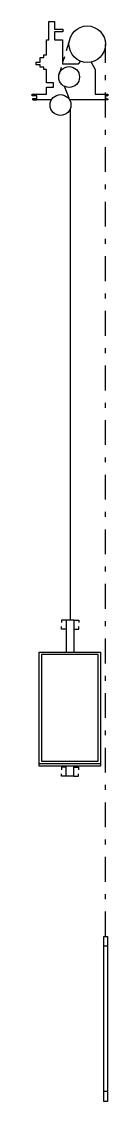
# Model space of a CAD drawing. Header units: metres. Extents: x -0.8 to 0.7, y -20.6 to 1.1.
import ezdxf

# ---------------------------------------------------------------- set-up
doc = ezdxf.new("R2010")
doc.units = ezdxf.units.M
doc.linetypes.add('DASHDOT', pattern=[1, 0.5, -0.25, 0, -0.25])
doc.linetypes.add('DASHDOT2', pattern=[0.5, 0.25, -0.125, 0, -0.125])

msp = doc.modelspace()

# ---------------------------------------------------------------- linework, layer by layer
at = {"linetype": 'DASHDOT2'}
for p, q in [((-0.016, 0.761), (-0.231, 0.054)), ((-0.129, -0.192), (-0.009, -0.493))]:
    msp.add_line(p, q, dxfattribs=at)
at = {"linetype": 'DASHDOT'}
msp.add_line((0.705, -17.319), (0.705, 0.652), dxfattribs=at)
for p, q in [((-0.762, -0.466), (-0.727, -0.466)), ((-0.727, -0.466), (-0.681, -0.466)), ((-0.009, -0.649), (-0.009, -10.947)), ((-0.086, -10.947), (-0.185, -10.947)), ((-0.185, -10.947), (-0.185, -10.998)), ((-0.185, -11.128), (-0.185, -11.077)), ((0.064, -10.947), (-0.086, -10.947)), ((-0.086, -10.947), (-0.086, -11.592)), ((0.064, -10.947), (0.064, -11.592)), ((0.064, -10.947), (0.164, -10.947)), ((0.164, -10.947), (0.164, -10.998)), ((0.164, -11.128), (0.164, -11.077)), ((-0.086, -11.128), (-0.185, -11.128)), ((0.064, -11.128), (0.164, -11.128)), ((-0.087, -13.911), (-0.186, -13.911)), ((-0.186, -13.911), (-0.186, -13.963)), ((-0.087, -14.093), (-0.087, -13.892)), ((0.063, -14.093), (0.063, -13.892)), ((0.063, -13.911), (0.163, -13.911)), ((0.163, -13.911), (0.163, -13.963)), ((-0.186, -14.093), (-0.186, -14.042)), ((-0.087, -14.093), (-0.186, -14.093)), ((0.063, -14.093), (-0.087, -14.093)), ((0.063, -14.093), (0.163, -14.093)), ((0.163, -14.093), (0.163, -14.042)), ((0.746, -17.519), (0.67, -17.519)), ((0.746, -20.444), (0.67, -20.444))]:
    msp.add_line(p, q)
for points in [[(-0.384, -0.466), (-0.762, -0.466), (-0.762, -0.441), (-0.681, -0.441), (-0.681, -0.386), (-0.773, -0.386), (-0.773, -0.351), (-0.486, -0.351), (-0.486, -0.213), (-0.347, -0.213), (-0.347, -0.121), (-0.486, -0.121), (-0.486, 0.144), (-0.543, 0.144), (-0.543, 0.19), (-0.612, 0.19), (-0.612, 0.236), (-0.693, 0.236), (-0.693, 0.293), (-0.612, 0.293), (-0.612, 0.385), (-0.543, 0.385), (-0.543, 0.443), (-0.486, 0.443), (-0.486, 0.742), (-0.44, 0.742), (-0.44, 1.11), (-0.324, 1.11), (-0.324, 0.96), (-0.159, 0.96), (-0.159, 0.903), (-0.324, 0.903), (-0.324, 0.742), (-0.16, 0.742), (-0.16, 0.259), (-0.01, 0.259), (0.163, 0.259), (0.205, 0.31)], [(0.417, 0.294), (0.497, 0.144), (0.497, -0.351), (0.75, -0.351), (0.75, -0.386), (0.704, -0.386), (0.704, -0.443), (0.75, -0.443), (0.75, -0.466), (-0.022, -0.466)], [(0.606, -13.842), (-0.637, -13.842), (-0.637, -11.592), (0.606, -11.592), (0.606, -13.892)], [(0.606, -13.892), (-0.635, -13.892), (-0.635, -13.842)]]:
    msp.add_lwpolyline(points)
for points in [[(0.556, -13.792), (0.556, -11.642), (-0.587, -11.642), (-0.587, -13.792)], [(0.746, -20.644), (0.67, -20.644), (0.67, -17.319), (0.746, -17.319)]]:
    msp.add_lwpolyline(points, close=True)
for centre, radius in [((0.336, 0.654), 0.368), ((-0.03, -0.007), 0.21), ((-0.204, -0.571), 0.21)]:
    msp.add_circle(centre, radius)

doc.saveas('drawing.dxf')
